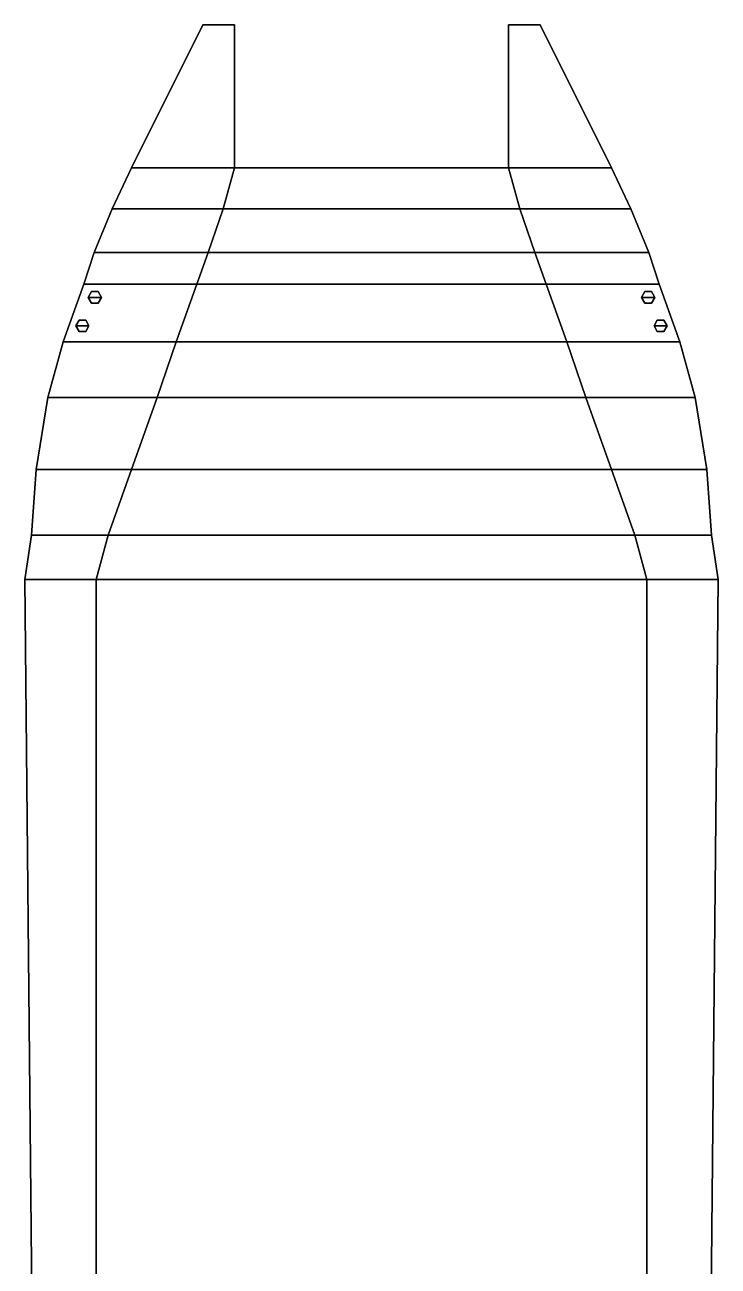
# Model space of a CAD drawing. Extents: x -5.3 to 5.3, y -19.4 to 18.2.
# Drawn here: x -5.24 to 5.24, y -0.54 to 18.21 of the extents above; entities that cross this region are included whole.
import ezdxf

# ---------------------------------------------------------------- set-up
doc = ezdxf.new("R2010")
doc.units = 0
doc.layers.get('0').update_dxf_attribs({"linetype": 'CONTINUOUS'})

msp = doc.modelspace()

# ---------------------------------------------------------------- linework, layer by layer
for points in [[(-3.63, 16.05, 2.85), (-2.07, 16.05, 2.85), (-2.07, 18.21, 2.96), (-2.55, 18.21, 2.96)], [(-2.07, 18.21, 1.92), (-2.07, 16.05, -0.14), (-3.63, 16.05, -0.14), (-2.55, 18.21, 1.92)], [(-2.55, 18.21, 1.92), (-3.63, 16.05, -0.14), (-3.63, 16.05, 2.85), (-2.55, 18.21, 2.96)], [(-2.55, 18.21, 2.96), (-2.07, 18.21, 2.96), (-2.07, 18.21, 1.92), (-2.55, 18.21, 1.92)], [(-2.07, 18.21, 2.96), (-2.07, 16.05, 2.85), (-2.07, 16.05, -0.14), (-2.07, 18.21, 1.92)], [(-2.07, 17.89, 3.39), (-2.07, 16.05, 3.3), (-2.07, 16.05, 2.85), (-2.07, 18.21, 2.96)], [(-2.07, 18.21, 2.96), (-2.07, 16.05, 2.85), (-2.07, 16.05, 3.3), (-2.07, 17.89, 3.39)], [(2.07, 18.21, 2.96), (2.07, 16.05, 2.85), (3.63, 16.05, 2.85), (2.55, 18.21, 2.96)], [(3.63, 16.05, -0.14), (2.07, 16.05, -0.14), (2.07, 18.21, 1.92), (2.55, 18.21, 1.92)], [(2.07, 18.21, 1.92), (2.07, 16.05, -0.14), (2.07, 16.05, 2.85), (2.07, 18.21, 2.96)], [(2.55, 18.21, 1.92), (2.07, 18.21, 1.92), (2.07, 18.21, 2.96), (2.55, 18.21, 2.96)], [(2.07, 17.89, 3.39), (2.07, 16.05, 3.3), (2.07, 16.05, 2.85), (2.07, 18.21, 2.96)], [(2.07, 18.21, 2.96), (2.07, 16.05, 2.85), (2.07, 16.05, 3.3), (2.07, 17.89, 3.39)], [(2.55, 18.21, 2.96), (3.63, 16.05, 2.85), (3.63, 16.05, -0.14), (2.55, 18.21, 1.92)], [(-3.63, 16.05, -0.14), (-3.92, 15.43, -0.61), (-3.92, 15.43, 2.79), (-3.63, 16.05, 2.85)], [(-3.92, 15.43, 2.79), (-2.24, 15.43, 2.79), (-2.07, 16.05, 2.85), (-3.63, 16.05, 2.85)], [(3.92, 15.43, -0.61), (-3.92, 15.43, -0.61), (-3.63, 16.05, -0.14), (3.63, 16.05, -0.14)], [(-2.07, 16.05, 2.85), (-2.24, 15.43, 2.79), (-2.24, 15.43, 0.25), (-2.07, 16.05, 0.01)], [(-2.07, 16.05, 0.01), (-2.24, 15.43, 0.25), (2.24, 15.43, 0.25), (2.07, 16.05, 0.01)], [(-2.07, 16.05, 2.85), (-2.24, 15.43, 2.79), (-2.24, 15.43, 3.29), (-2.07, 16.05, 3.3)], [(-2.07, 16.05, 3.3), (-2.24, 15.43, 3.29), (-2.24, 15.43, 2.79), (-2.07, 16.05, 2.85)], [(-2.07, 16.05, -0.14), (-2.07, 16.05, 0.01), (2.07, 16.05, 0.01), (2.07, 16.05, -0.14)], [(2.07, 16.05, 0.01), (2.24, 15.43, 0.25), (2.24, 15.43, 2.79), (2.07, 16.05, 2.85)], [(2.07, 16.05, 2.85), (2.24, 15.43, 2.79), (3.92, 15.43, 2.79), (3.63, 16.05, 2.85)], [(2.07, 16.05, 3.3), (2.24, 15.43, 3.29), (2.24, 15.43, 2.79), (2.07, 16.05, 2.85)], [(2.07, 16.05, 2.85), (2.24, 15.43, 2.79), (2.24, 15.43, 3.29), (2.07, 16.05, 3.3)], [(3.63, 16.05, 2.85), (3.92, 15.43, 2.79), (3.92, 15.43, -0.61), (3.63, 16.05, -0.14)], [(-4.19, 14.77, 2.76), (-2.47, 14.77, 2.76), (-2.24, 15.43, 2.79), (-3.92, 15.43, 2.79)], [(-3.92, 15.43, -0.61), (-4.19, 14.77, -0.86), (-4.19, 14.77, 2.76), (-3.92, 15.43, 2.79)], [(4.19, 14.77, -0.86), (-4.19, 14.77, -0.86), (-3.92, 15.43, -0.61), (3.92, 15.43, -0.61)], [(-2.24, 15.43, 2.79), (-2.47, 14.77, 2.76), (-2.47, 14.77, 0.45), (-2.24, 15.43, 0.25)], [(-2.24, 15.43, 0.25), (-2.47, 14.77, 0.45), (2.47, 14.77, 0.45), (2.24, 15.43, 0.25)], [(-2.24, 15.43, 3.29), (-2.47, 14.77, 3.24), (-2.47, 14.77, 2.76), (-2.24, 15.43, 2.79)], [(-2.24, 15.43, 2.79), (-2.47, 14.77, 2.76), (-2.47, 14.77, 3.24), (-2.24, 15.43, 3.29)], [(2.24, 15.43, 2.79), (2.47, 14.77, 2.76), (4.19, 14.77, 2.76), (3.92, 15.43, 2.79)], [(2.24, 15.43, 0.25), (2.47, 14.77, 0.45), (2.47, 14.77, 2.76), (2.24, 15.43, 2.79)], [(2.24, 15.43, 2.79), (2.47, 14.77, 2.76), (2.47, 14.77, 3.24), (2.24, 15.43, 3.29)], [(2.24, 15.43, 3.29), (2.47, 14.77, 3.24), (2.47, 14.77, 2.76), (2.24, 15.43, 2.79)], [(3.92, 15.43, 2.79), (4.19, 14.77, 2.76), (4.19, 14.77, -0.86), (3.92, 15.43, -0.61)], [(-4.19, 14.77, -0.86), (-4.35, 14.29, -0.96), (-4.35, 14.29, 2.73), (-4.19, 14.77, 2.76)], [(-4.35, 14.29, 2.73), (-2.64, 14.29, 2.73), (-2.47, 14.77, 2.76), (-4.19, 14.77, 2.76)], [(4.35, 14.29, -0.96), (-4.35, 14.29, -0.96), (-4.19, 14.77, -0.86), (4.19, 14.77, -0.86)], [(-2.47, 14.77, 2.76), (-2.64, 14.29, 2.73), (-2.64, 14.29, 0.54), (-2.47, 14.77, 0.45)], [(-2.47, 14.77, 0.45), (-2.64, 14.29, 0.54), (2.64, 14.29, 0.54), (2.47, 14.77, 0.45)], [(-2.47, 14.77, 2.76), (-2.64, 14.29, 2.73), (-2.64, 14.29, 3.22), (-2.47, 14.77, 3.24)], [(-2.47, 14.77, 3.24), (-2.64, 14.29, 3.22), (-2.64, 14.29, 2.73), (-2.47, 14.77, 2.76)], [(2.47, 14.77, 2.76), (2.64, 14.29, 2.73), (4.35, 14.29, 2.73), (4.19, 14.77, 2.76)], [(2.47, 14.77, 0.45), (2.64, 14.29, 0.54), (2.64, 14.29, 2.73), (2.47, 14.77, 2.76)], [(2.47, 14.77, 3.24), (2.64, 14.29, 3.22), (2.64, 14.29, 2.73), (2.47, 14.77, 2.76)], [(2.47, 14.77, 2.76), (2.64, 14.29, 2.73), (2.64, 14.29, 3.22), (2.47, 14.77, 3.24)], [(4.19, 14.77, 2.76), (4.35, 14.29, 2.73), (4.35, 14.29, -0.96), (4.19, 14.77, -0.86)], [(-4.66, 13.42, 2.7), (-2.95, 13.42, 2.7), (-2.64, 14.29, 2.73), (-4.35, 14.29, 2.73)], [(-4.35, 14.29, -0.96), (-4.66, 13.42, -1.1), (-4.66, 13.42, 2.7), (-4.35, 14.29, 2.73)], [(4.66, 13.42, -1.1), (-4.66, 13.42, -1.1), (-4.35, 14.29, -0.96), (4.35, 14.29, -0.96)], [(-2.64, 14.29, 2.73), (-2.95, 13.42, 2.7), (-2.95, 13.42, 0.7), (-2.64, 14.29, 0.54)], [(-2.64, 14.29, 0.54), (-2.95, 13.42, 0.7), (2.95, 13.42, 0.7), (2.64, 14.29, 0.54)], [(-2.64, 14.29, 3.22), (-2.95, 13.42, 3.16), (-2.95, 13.42, 2.7), (-2.64, 14.29, 2.73)], [(-2.64, 14.29, 2.73), (-2.95, 13.42, 2.7), (-2.95, 13.42, 3.16), (-2.64, 14.29, 3.22)], [(2.64, 14.29, 2.73), (2.95, 13.42, 2.7), (4.66, 13.42, 2.7), (4.35, 14.29, 2.73)], [(2.64, 14.29, 0.54), (2.95, 13.42, 0.7), (2.95, 13.42, 2.7), (2.64, 14.29, 2.73)], [(2.64, 14.29, 3.22), (2.95, 13.42, 3.16), (2.95, 13.42, 2.7), (2.64, 14.29, 2.73)], [(2.64, 14.29, 2.73), (2.95, 13.42, 2.7), (2.95, 13.42, 3.16), (2.64, 14.29, 3.22)], [(4.35, 14.29, 2.73), (4.66, 13.42, 2.7), (4.66, 13.42, -1.1), (4.35, 14.29, -0.96)], [(-4.28, 14.093, 3.11), (-4.08, 14.093, 3.11), (-4.13, 14.18, 3.11), (-4.23, 14.18, 3.11)], [(-4.23, 14.18, 2.72), (-4.28, 14.093, 2.72), (-4.28, 14.093, 3.11), (-4.23, 14.18, 3.11)], [(-4.23, 14.007, 3.11), (-4.13, 14.007, 3.11), (-4.08, 14.093, 3.11), (-4.28, 14.093, 3.11)], [(-4.28, 14.093, 2.72), (-4.23, 14.007, 2.72), (-4.23, 14.007, 3.11), (-4.28, 14.093, 3.11)], [(-4.13, 14.18, 2.72), (-4.23, 14.18, 2.72), (-4.23, 14.18, 3.11), (-4.13, 14.18, 3.11)], [(-4.08, 14.093, 2.72), (-4.13, 14.18, 2.72), (-4.13, 14.18, 3.11), (-4.08, 14.093, 3.11)], [(-4.13, 14.007, 2.72), (-4.08, 14.093, 2.72), (-4.08, 14.093, 3.11), (-4.13, 14.007, 3.11)], [(4.08, 14.093, 3.11), (4.28, 14.093, 3.11), (4.23, 14.18, 3.11), (4.13, 14.18, 3.11)], [(4.13, 14.18, 2.72), (4.08, 14.093, 2.72), (4.08, 14.093, 3.11), (4.13, 14.18, 3.11)], [(4.13, 14.007, 3.11), (4.23, 14.007, 3.11), (4.28, 14.093, 3.11), (4.08, 14.093, 3.11)], [(4.08, 14.093, 2.72), (4.13, 14.007, 2.72), (4.13, 14.007, 3.11), (4.08, 14.093, 3.11)], [(4.23, 14.18, 2.72), (4.13, 14.18, 2.72), (4.13, 14.18, 3.11), (4.23, 14.18, 3.11)], [(4.28, 14.093, 2.72), (4.23, 14.18, 2.72), (4.23, 14.18, 3.11), (4.28, 14.093, 3.11)], [(4.23, 14.007, 2.72), (4.28, 14.093, 2.72), (4.28, 14.093, 3.11), (4.23, 14.007, 3.11)], [(-4.23, 14.007, 2.72), (-4.13, 14.007, 2.72), (-4.13, 14.007, 3.11), (-4.23, 14.007, 3.11)], [(4.13, 14.007, 2.72), (4.23, 14.007, 2.72), (4.23, 14.007, 3.11), (4.13, 14.007, 3.11)], [(-4.47, 13.663, 3.09), (-4.27, 13.663, 3.09), (-4.32, 13.75, 3.09), (-4.42, 13.75, 3.09)], [(-4.42, 13.75, 2.7), (-4.47, 13.663, 2.7), (-4.47, 13.663, 3.09), (-4.42, 13.75, 3.09)], [(-4.32, 13.75, 2.7), (-4.42, 13.75, 2.7), (-4.42, 13.75, 3.09), (-4.32, 13.75, 3.09)], [(-4.27, 13.663, 2.7), (-4.32, 13.75, 2.7), (-4.32, 13.75, 3.09), (-4.27, 13.663, 3.09)], [(4.27, 13.663, 3.09), (4.47, 13.663, 3.09), (4.42, 13.75, 3.09), (4.32, 13.75, 3.09)], [(4.32, 13.75, 2.7), (4.27, 13.663, 2.7), (4.27, 13.663, 3.09), (4.32, 13.75, 3.09)], [(4.42, 13.75, 2.7), (4.32, 13.75, 2.7), (4.32, 13.75, 3.09), (4.42, 13.75, 3.09)], [(4.47, 13.663, 2.7), (4.42, 13.75, 2.7), (4.42, 13.75, 3.09), (4.47, 13.663, 3.09)], [(-4.42, 13.577, 3.09), (-4.32, 13.577, 3.09), (-4.27, 13.663, 3.09), (-4.47, 13.663, 3.09)], [(-4.47, 13.663, 2.7), (-4.42, 13.577, 2.7), (-4.42, 13.577, 3.09), (-4.47, 13.663, 3.09)], [(-4.42, 13.577, 2.7), (-4.32, 13.577, 2.7), (-4.32, 13.577, 3.09), (-4.42, 13.577, 3.09)], [(-4.32, 13.577, 2.7), (-4.27, 13.663, 2.7), (-4.27, 13.663, 3.09), (-4.32, 13.577, 3.09)], [(4.32, 13.577, 3.09), (4.42, 13.577, 3.09), (4.47, 13.663, 3.09), (4.27, 13.663, 3.09)], [(4.27, 13.663, 2.7), (4.32, 13.577, 2.7), (4.32, 13.577, 3.09), (4.27, 13.663, 3.09)], [(4.32, 13.577, 2.7), (4.42, 13.577, 2.7), (4.42, 13.577, 3.09), (4.32, 13.577, 3.09)], [(4.42, 13.577, 2.7), (4.47, 13.663, 2.7), (4.47, 13.663, 3.09), (4.42, 13.577, 3.09)], [(-4.66, 13.42, -1.1), (-4.89, 12.58, -1.1), (-4.89, 12.58, 2.63), (-4.66, 13.42, 2.7)], [(-4.89, 12.58, 2.63), (-3.24, 12.58, 2.63), (-2.95, 13.42, 2.7), (-4.66, 13.42, 2.7)], [(4.89, 12.58, -1.1), (-4.89, 12.58, -1.1), (-4.66, 13.42, -1.1), (4.66, 13.42, -1.1)], [(-2.95, 13.42, 2.7), (-3.24, 12.58, 2.63), (-3.24, 12.58, 0.7), (-2.95, 13.42, 0.7)], [(-2.95, 13.42, 0.7), (-3.24, 12.58, 0.7), (3.24, 12.58, 0.7), (2.95, 13.42, 0.7)], [(-2.95, 13.42, 2.7), (-3.24, 12.58, 2.63), (-3.24, 12.58, 3.16), (-2.95, 13.42, 3.16)], [(-2.95, 13.42, 3.16), (-3.24, 12.58, 3.16), (-3.24, 12.58, 2.63), (-2.95, 13.42, 2.7)], [(2.95, 13.42, 2.7), (3.24, 12.58, 2.63), (4.89, 12.58, 2.63), (4.66, 13.42, 2.7)], [(2.95, 13.42, 0.7), (3.24, 12.58, 0.7), (3.24, 12.58, 2.63), (2.95, 13.42, 2.7)], [(2.95, 13.42, 2.7), (3.24, 12.58, 2.63), (3.24, 12.58, 3.16), (2.95, 13.42, 3.16)], [(2.95, 13.42, 3.16), (3.24, 12.58, 3.16), (3.24, 12.58, 2.63), (2.95, 13.42, 2.7)], [(4.66, 13.42, 2.7), (4.89, 12.58, 2.63), (4.89, 12.58, -1.1), (4.66, 13.42, -1.1)], [(-5.07, 11.49, 2.6), (-3.63, 11.49, 2.6), (-3.24, 12.58, 2.63), (-4.89, 12.58, 2.63)], [(-4.89, 12.58, -1.1), (-5.07, 11.49, -1.1), (-5.07, 11.49, 2.6), (-4.89, 12.58, 2.63)], [(5.07, 11.49, -1.1), (-5.07, 11.49, -1.1), (-4.89, 12.58, -1.1), (4.89, 12.58, -1.1)], [(-3.24, 12.58, 2.63), (-3.63, 11.49, 2.6), (-3.63, 11.49, 0.7), (-3.24, 12.58, 0.7)], [(-3.24, 12.58, 0.7), (-3.63, 11.49, 0.7), (3.63, 11.49, 0.7), (3.24, 12.58, 0.7)], [(-3.24, 12.58, 2.63), (-3.63, 11.49, 2.6), (-3.63, 11.49, 3.11), (-3.24, 12.58, 3.16)], [(-3.24, 12.58, 3.16), (-3.63, 11.49, 3.11), (-3.63, 11.49, 2.6), (-3.24, 12.58, 2.63)], [(3.24, 12.58, 2.63), (3.63, 11.49, 2.6), (5.07, 11.49, 2.6), (4.89, 12.58, 2.63)], [(3.24, 12.58, 0.7), (3.63, 11.49, 0.7), (3.63, 11.49, 2.6), (3.24, 12.58, 2.63)], [(3.24, 12.58, 3.16), (3.63, 11.49, 3.11), (3.63, 11.49, 2.6), (3.24, 12.58, 2.63)], [(3.24, 12.58, 2.63), (3.63, 11.49, 2.6), (3.63, 11.49, 3.11), (3.24, 12.58, 3.16)], [(4.89, 12.58, 2.63), (5.07, 11.49, 2.6), (5.07, 11.49, -1.1), (4.89, 12.58, -1.1)], [(-5.14, 10.5, 2.56), (-3.98, 10.5, 2.56), (-3.63, 11.49, 2.6), (-5.07, 11.49, 2.6)], [(-5.07, 11.49, -1.1), (-5.14, 10.5, -1.1), (-5.14, 10.5, 2.56), (-5.07, 11.49, 2.6)], [(5.14, 10.5, -1.1), (-5.14, 10.5, -1.1), (-5.07, 11.49, -1.1), (5.07, 11.49, -1.1)], [(-3.63, 11.49, 2.6), (-3.98, 10.5, 2.56), (-3.98, 10.5, 0.7), (-3.63, 11.49, 0.7)], [(-3.63, 11.49, 0.7), (-3.98, 10.5, 0.7), (3.98, 10.5, 0.7), (3.63, 11.49, 0.7)], [(-3.63, 11.49, 3.11), (-3.98, 10.5, 3.02), (-3.98, 10.5, 2.56), (-3.63, 11.49, 2.6)], [(-3.63, 11.49, 2.6), (-3.98, 10.5, 2.56), (-3.98, 10.5, 3.02), (-3.63, 11.49, 3.11)], [(3.63, 11.49, 2.6), (3.98, 10.5, 2.56), (5.14, 10.5, 2.56), (5.07, 11.49, 2.6)], [(3.63, 11.49, 0.7), (3.98, 10.5, 0.7), (3.98, 10.5, 2.56), (3.63, 11.49, 2.6)], [(3.63, 11.49, 2.6), (3.98, 10.5, 2.56), (3.98, 10.5, 3.02), (3.63, 11.49, 3.11)], [(3.63, 11.49, 3.11), (3.98, 10.5, 3.02), (3.98, 10.5, 2.56), (3.63, 11.49, 2.6)], [(5.07, 11.49, 2.6), (5.14, 10.5, 2.56), (5.14, 10.5, -1.1), (5.07, 11.49, -1.1)], [(-5.24, 9.83, 2.11), (-4.16, 9.83, 2.11), (-3.98, 10.5, 2.56), (-5.14, 10.5, 2.56)], [(-5.14, 10.5, -1.1), (-5.24, 9.83, -1.1), (-5.24, 9.83, 2.11), (-5.14, 10.5, 2.56)], [(5.24, 9.83, -1.1), (-5.24, 9.83, -1.1), (-5.14, 10.5, -1.1), (5.14, 10.5, -1.1)], [(-3.98, 10.5, 2.56), (-4.16, 9.83, 2.11), (-4.16, 9.83, 0.7), (-3.98, 10.5, 0.7)], [(-3.98, 10.5, 0.7), (-4.16, 9.83, 0.7), (4.16, 9.83, 0.7), (3.98, 10.5, 0.7)], [(-3.98, 10.5, 2.56), (-4.16, 9.83, 2.11), (-4.16, 9.83, 2.11), (-3.98, 10.5, 3.02)], [(-3.98, 10.5, 3.02), (-4.16, 9.83, 2.11), (-4.16, 9.83, 2.11), (-3.98, 10.5, 2.56)], [(3.98, 10.5, 0.7), (4.16, 9.83, 0.7), (4.16, 9.83, 2.11), (3.98, 10.5, 2.56)], [(3.98, 10.5, 2.56), (4.16, 9.83, 2.11), (5.24, 9.83, 2.11), (5.14, 10.5, 2.56)], [(3.98, 10.5, 3.02), (4.16, 9.83, 2.11), (4.16, 9.83, 2.11), (3.98, 10.5, 2.56)], [(3.98, 10.5, 2.56), (4.16, 9.83, 2.11), (4.16, 9.83, 2.11), (3.98, 10.5, 3.02)], [(5.14, 10.5, 2.56), (5.24, 9.83, 2.11), (5.24, 9.83, -1.1), (5.14, 10.5, -1.1)], [(-5.24, 9.83, -1.1), (-5.13, -1.54, -1.1), (-5.13, -1.54, 0.7), (-5.24, 9.83, 0.7)], [(5.13, -1.54, -1.1), (-5.13, -1.54, -1.1), (-5.24, 9.83, -1.1), (5.24, 9.83, -1.1)], [(-5.24, 9.83, 0.7), (-5.13, -1.54, 0.7), (5.13, -1.54, 0.7), (5.24, 9.83, 0.7)], [(-5.24, 9.83, 2.11), (-5.24, 9.83, 0.7), (-4.16, 9.83, 0.7), (-4.16, 9.83, 2.11)], [(-4.16, 9.83, 0.7), (-4.16, -1.54, 0.7), (-4.16, -1.54, 2.06), (-4.16, 9.83, 2.06)], [(-4.16, 9.83, 2.06), (-4.16, -1.54, 2.06), (-4.16, -1.54, 0.7), (-4.16, 9.83, 0.7)], [(4.16, 9.83, 0.7), (4.16, -1.54, 0.7), (4.16, -1.54, 2.06), (4.16, 9.83, 2.06)], [(4.16, 9.83, 2.06), (4.16, -1.54, 2.06), (4.16, -1.54, 0.7), (4.16, 9.83, 0.7)], [(4.16, 9.83, 2.11), (4.16, 9.83, 0.7), (5.24, 9.83, 0.7), (5.24, 9.83, 2.11)], [(5.24, 9.83, 0.7), (5.13, -1.54, 0.7), (5.13, -1.54, -1.1), (5.24, 9.83, -1.1)]]:
    msp.add_3dface(points)

doc.saveas('drawing.dxf')
